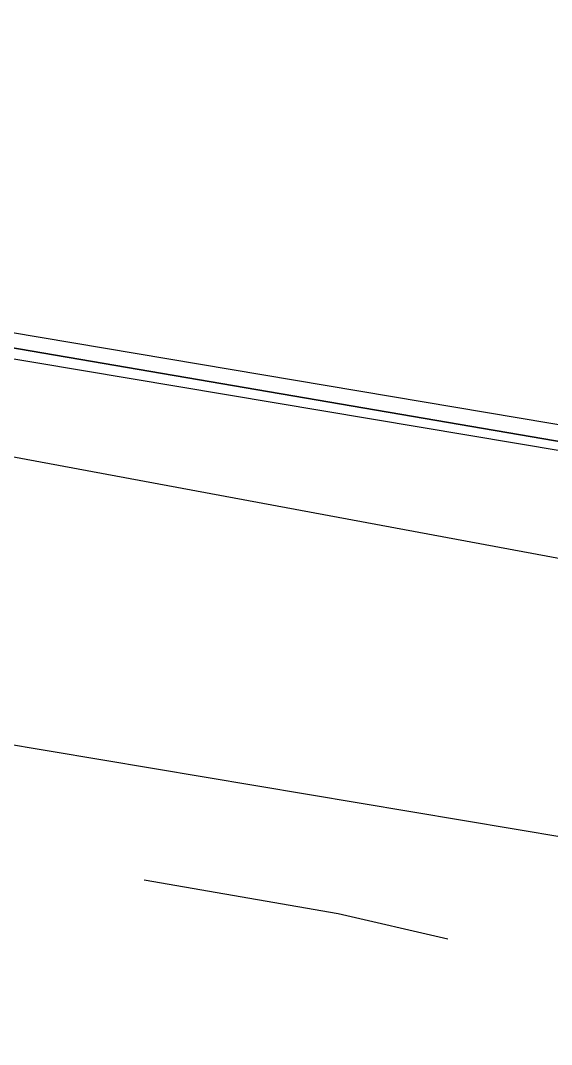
# Model space of a CAD drawing. Header units: feet. Extents: x -84 to 198, y -22 to 181.
# Drawn here: x 106.537 to 107.378, y 151.331 to 152.951 of the extents above; entities that cross this region are included whole.
import ezdxf

# ---------------------------------------------------------------- set-up
doc = ezdxf.new("R2010")
doc.units = ezdxf.units.FT
doc.layers.add('A-AREA-UNIDAD', color=30, linetype='CONTINUOUS')
doc.layers.add('A-LINEA', color=7, linetype='CONTINUOUS')

msp = doc.modelspace()

# ---------------------------------------------------------------- linework, layer by layer
at = {"layer": 'A-AREA-UNIDAD'}
msp.add_lwpolyline([(134, 143.5378), (130.912, 144.9422), (130.4, 144.9422), (130.208, 145.2622), (127.168, 146.4889), (126.672, 146.4889), (126.64, 146.7022), (123.52, 147.8578), (122.88, 147.8933), (122.848, 148.0889), (115.808, 150.2578), (115.2, 150.2578), (115.168, 150.4178), (111.328, 151.2178), (111.28, 151.3778), (104, 152.7289), (99.072, 153.3689), (92.192, 153.9022), (87.92, 153.9733)], dxfattribs=at)
at = {"layer": 'A-LINEA'}
msp.add_line((107.4, 151.6578), (103.7467, 152.2711), dxfattribs=at)
msp.add_line((107.4, 151.6578), (103.7467, 152.2711), dxfattribs=at)
for points in [[(107.6267, 152.2711), (103.7467, 152.9244), (103.7333, 152.9244), (103.7333, 152.9111), (107.6267, 152.2444), (107.6267, 152.2578), (107.6267, 152.2711)], [(107.6267, 152.2711), (103.7467, 152.9244), (103.7333, 152.9244), (103.7333, 152.9111), (107.6267, 152.2444), (107.6267, 152.2578), (107.6267, 152.2711)], [(107.6267, 152.2444), (103.7333, 152.9111), (103.7333, 152.8844), (107.6267, 152.2311), (107.6267, 152.2444)], [(107.6267, 152.2444), (103.7333, 152.9111), (103.7333, 152.8844), (107.6267, 152.2311), (107.6267, 152.2444)], [(107.2133, 151.4978), (107.04, 151.5378), (106.7333, 151.5911)], [(107.2133, 151.4978), (107.04, 151.5378), (106.7333, 151.5911)]]:
    msp.add_lwpolyline(points, dxfattribs=at)

doc.saveas('drawing.dxf')
